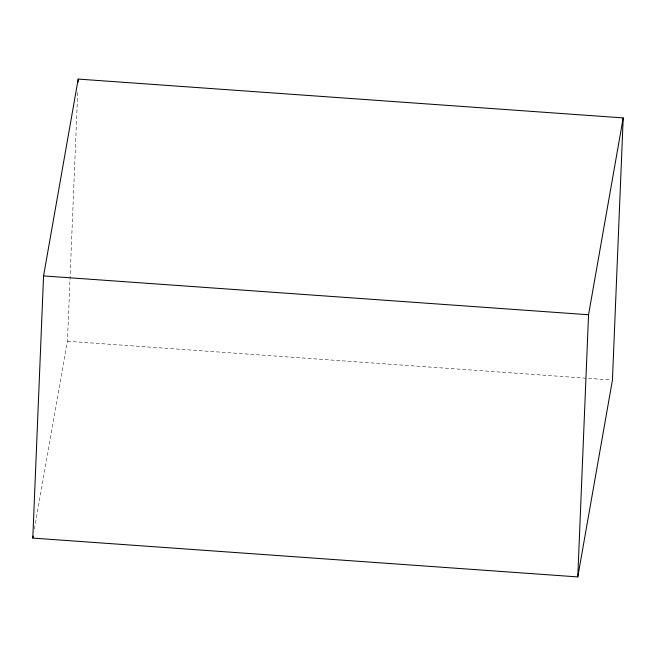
<?xml version="1.0" encoding="UTF-8"?>
<svg xmlns="http://www.w3.org/2000/svg" width="656" height="656" viewBox="0 0 656 656"><rect width="100%" height="100%" fill="white"/><g stroke="black" fill="none" stroke-linecap="round" stroke-linejoin="round"><path stroke-width="0.49" stroke-dasharray="3.28 2.46" d="M34.399 529.007L67.453 341.251L77.72 91.373M67.453 341.251L610.392 379.931"/><path stroke-width="0.98" d="M32.8 538.092L43.567 275.922L78.22 79.081L623.2 117.908L612.433 380.078L577.78 576.919L32.8 538.092L33.153 536.075M78.097 82.156L78.22 79.081M577.78 576.919L588.547 314.749L623.2 117.908M43.567 275.922L588.547 314.749"/></g></svg>
